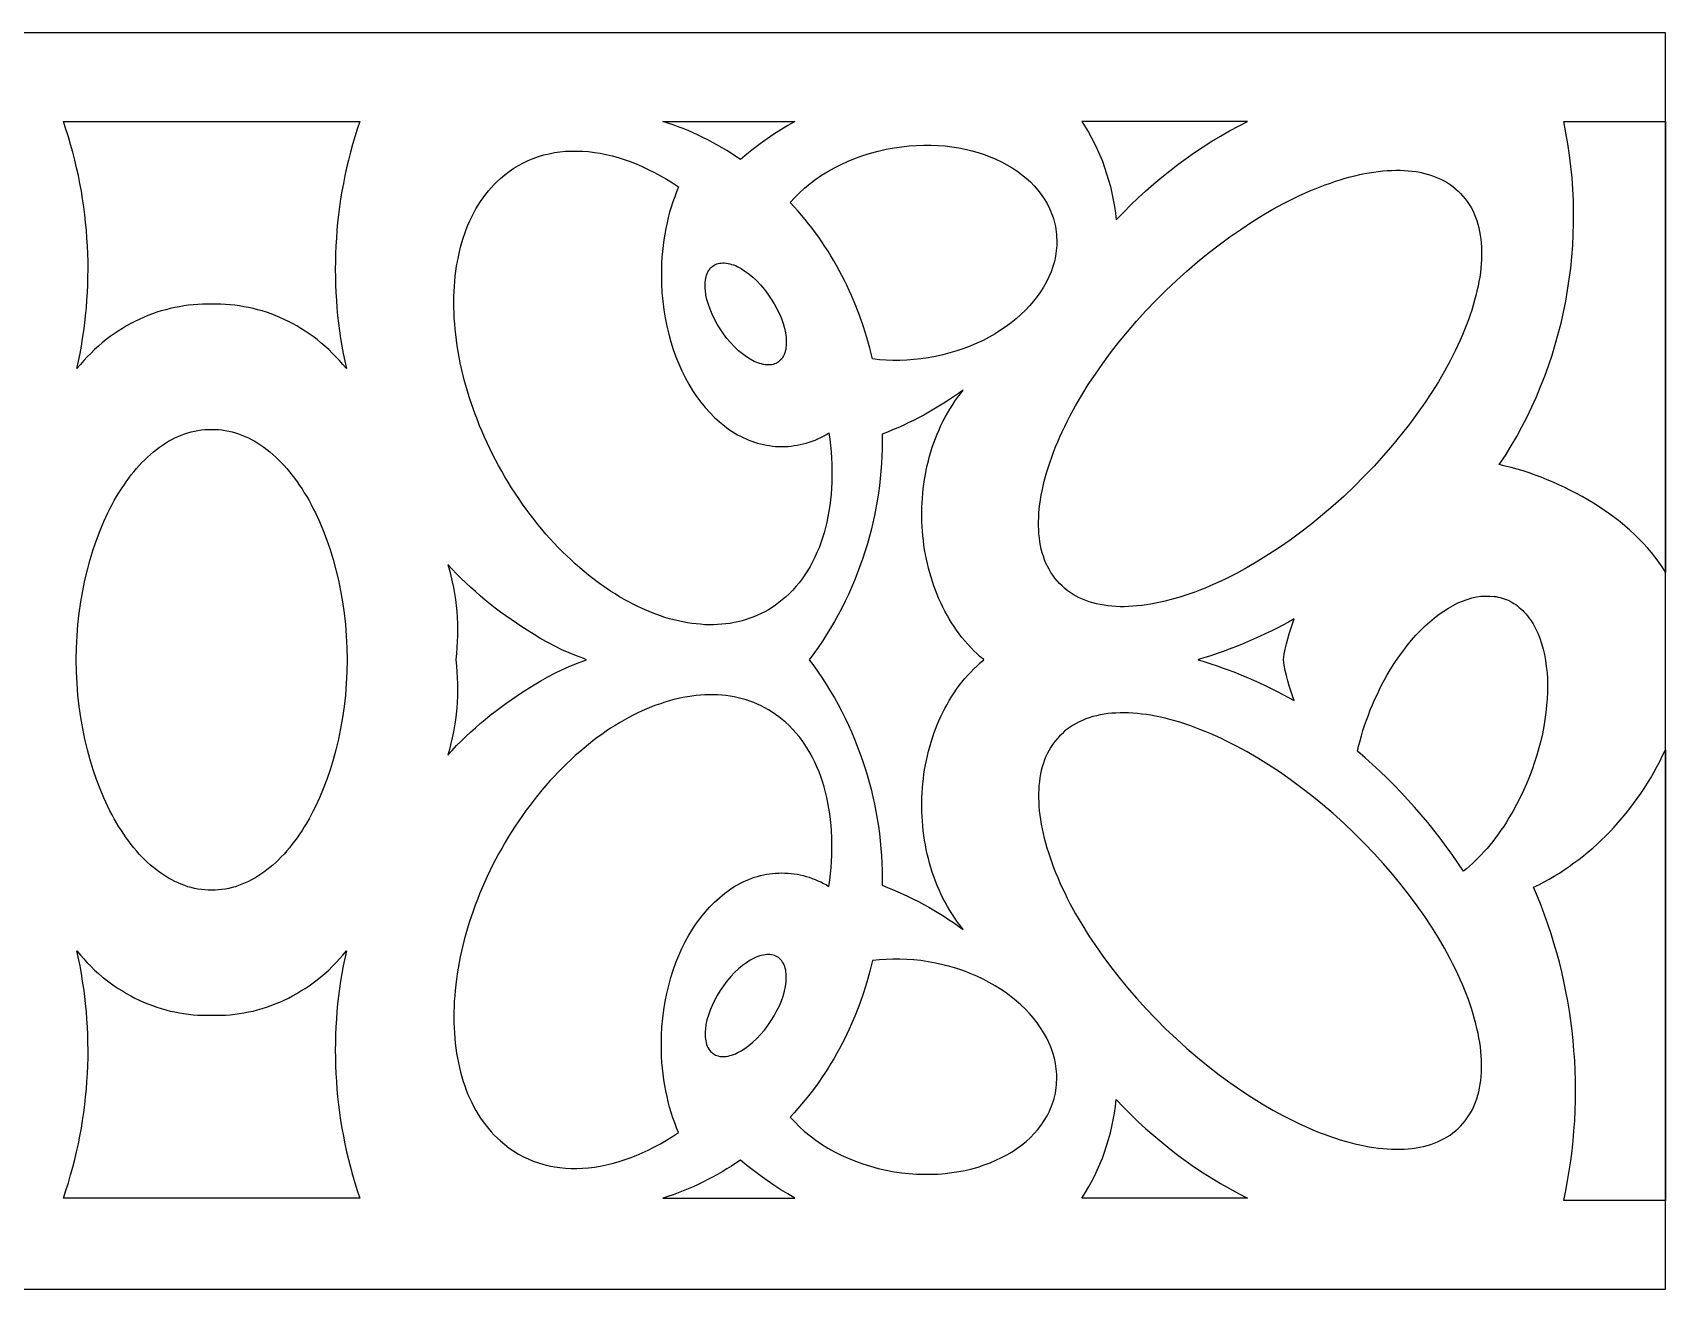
# Model space of a CAD drawing. Extents: x -243 to 242, y -53 to 52.
# Drawn here: x 106.3 to 242.5, y -52.8 to 52.1 of the extents above; entities that cross this region are included whole.
import ezdxf

# ---------------------------------------------------------------- set-up
doc = ezdxf.new("R2010")
doc.units = 0
doc.header["$MEASUREMENT"] = 0
doc.layers.get('0').update_dxf_attribs({"linetype": 'CONTINUOUS'})
doc.layers.add('LAYER_1', color=18, linetype='CONTINUOUS')

msp = doc.modelspace()

# ---------------------------------------------------------------- linework, layer by layer
msp.add_lwpolyline([(-242.5, -52.75), (242.5, -52.75), (242.5, 52.05), (-242.61, 52.05)], close=True)
at = {"layer": 'LAYER_1'}
for points in [[(121.25, 29.41), (120.87, 29.41), (120.48, 29.4), (120.09, 29.39), (119.71, 29.36), (119.33, 29.32), (118.94, 29.27), (118.56, 29.2), (118.18, 29.13), (117.8, 29.05), (117.42, 28.95), (117.05, 28.84), (116.68, 28.73), (116.31, 28.6), (115.94, 28.46), (115.57, 28.31), (115.21, 28.14), (114.85, 27.97), (114.5, 27.79), (114.15, 27.59), (113.8, 27.38), (113.45, 27.17), (113.12, 26.94), (112.78, 26.7), (112.45, 26.45), (112.13, 26.19), (111.81, 25.91), (111.49, 25.63), (111.19, 25.33), (110.88, 25.03), (110.59, 24.71), (110.3, 24.38), (110.01, 24.04), (110.15, 24.66), (110.27, 25.29), (110.39, 25.92), (110.49, 26.55), (110.58, 27.18), (110.67, 27.82), (110.74, 28.45), (110.8, 29.09), (110.85, 29.73), (110.89, 30.38), (110.92, 31.02), (110.93, 31.67), (110.94, 32.32), (110.94, 32.96), (110.92, 33.61), (110.89, 34.27), (110.85, 34.92), (110.8, 35.57), (110.74, 36.22), (110.67, 36.87), (110.59, 37.52), (110.49, 38.18), (110.38, 38.83), (110.26, 39.48), (110.13, 40.13), (109.99, 40.78), (109.84, 41.43), (109.67, 42.08), (109.49, 42.72), (109.3, 43.37), (109.1, 44.01), (108.88, 44.65), (108.88, 44.65), (121.25, 44.65), (133.62, 44.65), (133.62, 44.65), (133.4, 44.01), (133.2, 43.37), (133.01, 42.72), (132.83, 42.08), (132.66, 41.43), (132.51, 40.78), (132.37, 40.13), (132.24, 39.48), (132.12, 38.83), (132.01, 38.18), (131.91, 37.52), (131.83, 36.87), (131.76, 36.22), (131.7, 35.57), (131.65, 34.92), (131.61, 34.27), (131.58, 33.61), (131.57, 32.96), (131.56, 32.32), (131.57, 31.67), (131.58, 31.02), (131.61, 30.38), (131.65, 29.73), (131.7, 29.09), (131.76, 28.45), (131.83, 27.82), (131.92, 27.18), (132.01, 26.55), (132.11, 25.92), (132.23, 25.29), (132.35, 24.66), (132.49, 24.04), (132.2, 24.38), (131.91, 24.71), (131.62, 25.03), (131.31, 25.33), (131.01, 25.63), (130.69, 25.91), (130.37, 26.19), (130.05, 26.45), (129.72, 26.7), (129.39, 26.94), (129.05, 27.17), (128.7, 27.38), (128.36, 27.59), (128, 27.79), (127.65, 27.97), (127.29, 28.14), (126.93, 28.31), (126.56, 28.46), (126.2, 28.6), (125.82, 28.73), (125.45, 28.84), (125.08, 28.95), (124.7, 29.05), (124.32, 29.13), (123.94, 29.2), (123.56, 29.27), (123.17, 29.32), (122.79, 29.36), (122.41, 29.39), (122.02, 29.4), (121.64, 29.41)], [(158.89, 44.65), (169.9, 44.65), (169.31, 44.31), (168.72, 43.95), (168.15, 43.58), (167.58, 43.19), (167.01, 42.78), (166.45, 42.36), (165.9, 41.93), (165.36, 41.48), (164.98, 41.73), (164.6, 41.98), (164.21, 42.22), (163.82, 42.46), (163.43, 42.68), (163.03, 42.9), (162.63, 43.11), (162.23, 43.32), (161.82, 43.51), (161.41, 43.7), (161, 43.88), (160.58, 44.05), (160.16, 44.21), (159.74, 44.37), (159.31, 44.51)], [(196.7, 36.43), (197.3, 37.06), (197.92, 37.68), (198.54, 38.28), (199.18, 38.87), (199.83, 39.44), (200.49, 40), (201.16, 40.54), (201.84, 41.06), (202.53, 41.57), (203.24, 42.06), (203.95, 42.54), (204.67, 42.99), (205.4, 43.43), (206.14, 43.86), (206.89, 44.26), (207.64, 44.65), (193.82, 44.65), (194.11, 44.21), (194.38, 43.75), (194.64, 43.29), (194.89, 42.81), (195.12, 42.33), (195.34, 41.83), (195.54, 41.33), (195.73, 40.81), (195.9, 40.29), (196.06, 39.76), (196.21, 39.22), (196.34, 38.67), (196.45, 38.12), (196.55, 37.56), (196.63, 37)], [(228.65, 16.03), (229.16, 16.8), (229.64, 17.59), (230.1, 18.38), (230.54, 19.19), (230.97, 20.01), (231.37, 20.84), (231.75, 21.69), (232.1, 22.54), (232.44, 23.4), (232.75, 24.27), (233.05, 25.15), (233.32, 26.04), (233.57, 26.93), (233.8, 27.83), (234, 28.74), (234.19, 29.65), (234.35, 30.57), (234.49, 31.49), (234.61, 32.42), (234.7, 33.35), (234.77, 34.29), (234.82, 35.23), (234.85, 36.17), (234.85, 37.11), (234.83, 38.05), (234.78, 39), (234.72, 39.94), (234.63, 40.88), (234.51, 41.83), (234.37, 42.77), (234.21, 43.71), (234.02, 44.65), (242.5, 44.65), (242.5, 7.07), (242.24, 7.49), (241.95, 7.9), (241.66, 8.3), (241.34, 8.7), (241.01, 9.09), (240.66, 9.47), (240.3, 9.84), (239.92, 10.21), (239.53, 10.56), (239.13, 10.91), (238.72, 11.25), (238.3, 11.58), (237.86, 11.9), (237.42, 12.21), (236.97, 12.51), (236.51, 12.8), (236.04, 13.09), (235.57, 13.36), (235.09, 13.62), (234.6, 13.87), (234.12, 14.11), (233.62, 14.35), (233.13, 14.57), (232.63, 14.77), (232.13, 14.97), (231.63, 15.16), (231.13, 15.33), (230.63, 15.5), (230.13, 15.65), (229.64, 15.79), (229.14, 15.91)], [(176.38, 24.84), (176.16, 25.74), (175.91, 26.64), (175.63, 27.53), (175.32, 28.41), (174.99, 29.28), (174.62, 30.13), (174.43, 30.56), (174.23, 30.98), (174.03, 31.39), (173.82, 31.81), (173.6, 32.22), (173.37, 32.63), (173.14, 33.03), (172.9, 33.43), (172.66, 33.82), (172.4, 34.22), (172.14, 34.6), (171.88, 34.99), (171.61, 35.37), (171.33, 35.74), (171.04, 36.11), (170.75, 36.47), (170.45, 36.84), (170.14, 37.19), (169.83, 37.54), (169.51, 37.89), (169.89, 38.3), (170.28, 38.7), (170.71, 39.09), (171.16, 39.46), (171.63, 39.82), (172.13, 40.16), (172.65, 40.48), (173.19, 40.78), (173.75, 41.07), (174.34, 41.33), (174.94, 41.58), (175.55, 41.8), (176.19, 42), (176.84, 42.18), (177.51, 42.33), (178.19, 42.45), (178.81, 42.54), (179.43, 42.61), (180.04, 42.65), (180.65, 42.67), (181.25, 42.67), (181.84, 42.65), (182.42, 42.6), (183, 42.53), (183.56, 42.45), (184.11, 42.34), (184.65, 42.21), (185.18, 42.06), (185.69, 41.89), (186.19, 41.71), (186.67, 41.51), (187.13, 41.28), (187.58, 41.04), (188.01, 40.79), (188.42, 40.52), (188.81, 40.23), (189.19, 39.92), (189.54, 39.61), (189.86, 39.27), (190.17, 38.92), (190.45, 38.56), (190.7, 38.18), (190.93, 37.8), (191.13, 37.39), (191.22, 37.19), (191.31, 36.98), (191.39, 36.77), (191.46, 36.55), (191.52, 36.34), (191.57, 36.12), (191.62, 35.89), (191.66, 35.67), (191.69, 35.44), (191.72, 35.22), (191.73, 34.99), (191.74, 34.76), (191.74, 34.54), (191.74, 34.31), (191.72, 34.09), (191.7, 33.86), (191.63, 33.42), (191.54, 32.98), (191.41, 32.54), (191.26, 32.11), (191.08, 31.68), (190.88, 31.26), (190.64, 30.84), (190.39, 30.44), (190.11, 30.04), (189.8, 29.65), (189.47, 29.27), (189.12, 28.9), (188.75, 28.54), (188.36, 28.19), (187.94, 27.86), (187.51, 27.54), (187.06, 27.23), (186.59, 26.94), (186.1, 26.66), (185.59, 26.39), (185.07, 26.15), (184.53, 25.92), (183.98, 25.71), (183.41, 25.51), (182.83, 25.34), (182.23, 25.19), (181.62, 25.05), (181, 24.94), (180.41, 24.85), (179.81, 24.79), (179.22, 24.74), (178.64, 24.72), (178.07, 24.72), (177.5, 24.74), (176.94, 24.78)], [(172.74, 18.67), (172.81, 18.14), (172.87, 17.61), (172.92, 17.09), (172.95, 16.57), (172.98, 16.06), (172.99, 15.55), (172.99, 15.05), (172.97, 14.55), (172.95, 14.06), (172.92, 13.57), (172.87, 13.09), (172.81, 12.61), (172.74, 12.15), (172.65, 11.69), (172.56, 11.23), (172.45, 10.79), (172.33, 10.35), (172.2, 9.92), (172.06, 9.5), (171.91, 9.09), (171.74, 8.69), (171.56, 8.3), (171.37, 7.91), (171.17, 7.54), (170.95, 7.18), (170.73, 6.83), (170.49, 6.49), (170.24, 6.16), (169.97, 5.85), (169.7, 5.54), (169.41, 5.25), (169.11, 4.97), (168.84, 4.74), (168.56, 4.52), (168.28, 4.31), (167.99, 4.12), (167.7, 3.93), (167.4, 3.76), (167.09, 3.61), (166.78, 3.46), (166.47, 3.33), (166.15, 3.21), (165.83, 3.1), (165.5, 3.01), (165.17, 2.92), (164.83, 2.85), (164.49, 2.79), (164.15, 2.75), (163.8, 2.71), (163.45, 2.69), (163.1, 2.67), (162.74, 2.67), (162.38, 2.68), (162.02, 2.71), (161.66, 2.74), (161.29, 2.79), (160.93, 2.84), (160.56, 2.91), (160.18, 2.99), (159.81, 3.08), (159.44, 3.18), (159.06, 3.29), (158.69, 3.42), (158.31, 3.55), (157.93, 3.7), (157.55, 3.85), (157.17, 4.02), (156.8, 4.19), (156.42, 4.38), (156.04, 4.58), (155.66, 4.79), (155.28, 5.01), (154.91, 5.24), (154.53, 5.47), (154.16, 5.72), (153.79, 5.98), (153.41, 6.25), (153.04, 6.53), (152.68, 6.82), (152.31, 7.12), (151.95, 7.43), (151.58, 7.75), (151.23, 8.08), (150.87, 8.41), (150.52, 8.76), (150.16, 9.12), (149.82, 9.48), (149.47, 9.86), (149.13, 10.24), (148.8, 10.64), (148.46, 11.04), (148.14, 11.45), (147.81, 11.87), (147.49, 12.3), (147.18, 12.74), (146.87, 13.19), (146.56, 13.64), (146.27, 14.1), (145.98, 14.56), (145.7, 15.02), (145.44, 15.49), (145.18, 15.95), (144.92, 16.42), (144.68, 16.89), (144.45, 17.37), (144.22, 17.84), (144, 18.32), (143.8, 18.8), (143.6, 19.27), (143.41, 19.75), (143.22, 20.23), (143.05, 20.71), (142.89, 21.19), (142.73, 21.67), (142.59, 22.15), (142.45, 22.63), (142.32, 23.1), (142.2, 23.58), (142.09, 24.05), (141.99, 24.53), (141.89, 25), (141.81, 25.47), (141.73, 25.94), (141.67, 26.4), (141.61, 26.87), (141.56, 27.33), (141.52, 27.78), (141.49, 28.24), (141.47, 28.69), (141.46, 29.14), (141.45, 29.58), (141.46, 30.02), (141.47, 30.46), (141.5, 30.89), (141.53, 31.32), (141.57, 31.74), (141.62, 32.16), (141.68, 32.57), (141.75, 32.97), (141.83, 33.37), (141.92, 33.77), (142.01, 34.16), (142.12, 34.54), (142.23, 34.92), (142.36, 35.29), (142.49, 35.65), (142.63, 36), (142.78, 36.35), (142.95, 36.69), (143.12, 37.03), (143.29, 37.35), (143.48, 37.67), (143.68, 37.98), (143.89, 38.28), (144.11, 38.57), (144.33, 38.85), (144.57, 39.12), (144.81, 39.39), (145.07, 39.64), (145.33, 39.89), (145.69, 40.19), (146.07, 40.48), (146.45, 40.74), (146.85, 40.98), (147.25, 41.2), (147.66, 41.39), (148.08, 41.57), (148.51, 41.72), (148.95, 41.85), (149.39, 41.96), (149.85, 42.05), (150.3, 42.11), (150.77, 42.16), (151.24, 42.18), (151.71, 42.18), (152.19, 42.16), (152.68, 42.13), (153.17, 42.07), (153.66, 41.99), (154.15, 41.89), (154.65, 41.77), (155.15, 41.63), (155.65, 41.47), (156.16, 41.3), (156.66, 41.1), (157.17, 40.88), (157.67, 40.65), (158.18, 40.39), (158.68, 40.12), (159.19, 39.83), (159.69, 39.52), (160.19, 39.19), (160.02, 38.79), (159.87, 38.37), (159.72, 37.95), (159.58, 37.51), (159.45, 37.07), (159.34, 36.63), (159.23, 36.18), (159.13, 35.72), (159.05, 35.25), (158.97, 34.78), (158.91, 34.3), (158.85, 33.81), (158.81, 33.33), (158.78, 32.83), (158.76, 32.33), (158.76, 31.83), (158.77, 31.1), (158.81, 30.37), (158.87, 29.65), (158.96, 28.95), (159.07, 28.26), (159.21, 27.58), (159.37, 26.91), (159.55, 26.27), (159.75, 25.63), (159.97, 25.02), (160.21, 24.42), (160.47, 23.84), (160.75, 23.28), (161.05, 22.74), (161.37, 22.22), (161.7, 21.72), (162.05, 21.25), (162.41, 20.8), (162.79, 20.37), (163.19, 19.97), (163.6, 19.6), (164.02, 19.26), (164.23, 19.1), (164.45, 18.94), (164.67, 18.79), (164.89, 18.66), (165.12, 18.52), (165.35, 18.4), (165.58, 18.28), (165.82, 18.17), (166.06, 18.07), (166.3, 17.98), (166.54, 17.9), (166.78, 17.82), (167.03, 17.75), (167.28, 17.7), (167.53, 17.65), (167.78, 17.61), (168.03, 17.57), (168.29, 17.55), (168.55, 17.54), (168.81, 17.53), (169.07, 17.54), (169.33, 17.55), (169.59, 17.57), (169.84, 17.61), (170.1, 17.65), (170.35, 17.7), (170.6, 17.76), (170.85, 17.83), (171.09, 17.9), (171.33, 17.99), (171.58, 18.08), (171.81, 18.18), (172.05, 18.29), (172.28, 18.41), (172.52, 18.54)], [(225.42, 38.64), (225.62, 38.42), (225.81, 38.2), (225.98, 37.96), (226.14, 37.72), (226.29, 37.47), (226.43, 37.21), (226.55, 36.94), (226.66, 36.66), (226.77, 36.38), (226.86, 36.08), (226.94, 35.78), (227, 35.48), (227.06, 35.16), (227.11, 34.84), (227.14, 34.51), (227.16, 34.18), (227.17, 33.84), (227.17, 33.49), (227.16, 33.14), (227.14, 32.78), (227.11, 32.42), (227.07, 32.05), (227.02, 31.67), (226.95, 31.29), (226.88, 30.91), (226.79, 30.52), (226.7, 30.12), (226.59, 29.73), (226.48, 29.33), (226.35, 28.92), (226.22, 28.51), (226.07, 28.1), (225.91, 27.68), (225.75, 27.26), (225.57, 26.84), (225.39, 26.42), (225.19, 25.99), (224.99, 25.56), (224.78, 25.13), (224.55, 24.69), (224.08, 23.82), (223.57, 22.94), (223.02, 22.06), (222.43, 21.18), (221.81, 20.29), (221.16, 19.41), (220.47, 18.53), (219.75, 17.65), (219, 16.78), (218.21, 15.91), (217.39, 15.06), (216.54, 14.21), (215.67, 13.38), (214.79, 12.59), (213.9, 11.83), (213.01, 11.1), (212.11, 10.4), (211.21, 9.74), (210.31, 9.11), (209.41, 8.52), (208.51, 7.97), (207.62, 7.45), (206.73, 6.96), (205.85, 6.51), (205.41, 6.3), (204.97, 6.1), (204.54, 5.91), (204.11, 5.73), (203.68, 5.56), (203.25, 5.4), (202.83, 5.25), (202.41, 5.11), (202, 4.97), (201.59, 4.85), (201.18, 4.74), (200.78, 4.64), (200.38, 4.55), (199.98, 4.46), (199.59, 4.39), (199.21, 4.33), (198.83, 4.28), (198.46, 4.24), (198.09, 4.21), (197.72, 4.19), (197.37, 4.18), (197.02, 4.18), (196.67, 4.2), (196.33, 4.22), (196, 4.25), (195.68, 4.3), (195.36, 4.36), (195.05, 4.42), (194.75, 4.5), (194.45, 4.59), (194.17, 4.69), (193.89, 4.81), (193.62, 4.93), (193.35, 5.07), (193.1, 5.21), (192.86, 5.37), (192.62, 5.54), (192.39, 5.72), (192.18, 5.92), (191.97, 6.12), (191.77, 6.34), (191.59, 6.57), (191.41, 6.8), (191.25, 7.04), (191.1, 7.3), (190.97, 7.56), (190.84, 7.82), (190.73, 8.1), (190.62, 8.39), (190.53, 8.68), (190.45, 8.98), (190.39, 9.28), (190.33, 9.6), (190.29, 9.92), (190.25, 10.25), (190.23, 10.58), (190.22, 10.92), (190.22, 11.27), (190.23, 11.62), (190.25, 11.98), (190.28, 12.35), (190.32, 12.72), (190.38, 13.09), (190.44, 13.47), (190.51, 13.85), (190.6, 14.24), (190.69, 14.64), (190.8, 15.03), (190.91, 15.44), (191.04, 15.84), (191.18, 16.25), (191.32, 16.66), (191.48, 17.08), (191.64, 17.5), (191.82, 17.92), (192, 18.35), (192.2, 18.77), (192.4, 19.2), (192.62, 19.63), (192.84, 20.07), (193.31, 20.94), (193.83, 21.82), (194.37, 22.7), (194.96, 23.58), (195.58, 24.47), (196.23, 25.35), (196.92, 26.23), (197.64, 27.11), (198.39, 27.98), (199.18, 28.85), (200, 29.71), (200.85, 30.55), (201.72, 31.38), (202.6, 32.17), (203.49, 32.94), (204.38, 33.66), (205.28, 34.36), (206.18, 35.02), (207.08, 35.65), (207.98, 36.24), (208.88, 36.8), (209.77, 37.32), (210.66, 37.8), (211.54, 38.25), (211.98, 38.46), (212.42, 38.66), (212.85, 38.85), (213.28, 39.03), (213.71, 39.2), (214.14, 39.36), (214.56, 39.51), (214.98, 39.66), (215.39, 39.79), (215.8, 39.91), (216.21, 40.02), (216.61, 40.12), (217.01, 40.22), (217.41, 40.3), (217.8, 40.37), (218.18, 40.43), (218.56, 40.48), (218.93, 40.52), (219.3, 40.55), (219.67, 40.57), (220.02, 40.58), (220.37, 40.58), (220.72, 40.57), (221.06, 40.54), (221.39, 40.51), (221.71, 40.46), (222.03, 40.41), (222.34, 40.34), (222.64, 40.26), (222.94, 40.17), (223.22, 40.07), (223.5, 39.95), (223.77, 39.83), (224.04, 39.7), (224.29, 39.55), (224.54, 39.39), (224.77, 39.22), (225, 39.04), (225.22, 38.84)], [(162.79, 32.33), (162.87, 32.43), (162.96, 32.52), (163.06, 32.59), (163.16, 32.66), (163.27, 32.72), (163.39, 32.77), (163.51, 32.8), (163.63, 32.83), (163.76, 32.84), (163.89, 32.85), (164.03, 32.85), (164.17, 32.83), (164.32, 32.81), (164.47, 32.77), (164.62, 32.73), (164.77, 32.68), (164.93, 32.62), (165.09, 32.55), (165.41, 32.38), (165.73, 32.17), (166.06, 31.93), (166.39, 31.66), (166.72, 31.35), (167.04, 31.01), (167.35, 30.64), (167.65, 30.25), (167.93, 29.84), (168.18, 29.44), (168.4, 29.02), (168.6, 28.61), (168.77, 28.2), (168.91, 27.8), (169.02, 27.4), (169.1, 27.01), (169.16, 26.64), (169.17, 26.46), (169.18, 26.29), (169.18, 26.12), (169.17, 25.95), (169.15, 25.79), (169.13, 25.64), (169.09, 25.49), (169.05, 25.35), (169, 25.22), (168.94, 25.09), (168.87, 24.97), (168.8, 24.86), (168.71, 24.76), (168.62, 24.67), (168.52, 24.59), (168.42, 24.53), (168.31, 24.47), (168.2, 24.42), (168.08, 24.39), (167.95, 24.36), (167.82, 24.34), (167.69, 24.34), (167.55, 24.34), (167.41, 24.36), (167.27, 24.38), (167.12, 24.42), (166.97, 24.46), (166.81, 24.51), (166.66, 24.57), (166.5, 24.64), (166.18, 24.81), (165.85, 25.02), (165.52, 25.26), (165.19, 25.53), (164.87, 25.84), (164.55, 26.18), (164.23, 26.55), (163.93, 26.94), (163.66, 27.35), (163.41, 27.75), (163.18, 28.16), (162.99, 28.58), (162.82, 28.99), (162.68, 29.39), (162.56, 29.79), (162.48, 30.17), (162.43, 30.55), (162.41, 30.73), (162.41, 30.9), (162.41, 31.07), (162.42, 31.24), (162.43, 31.4), (162.46, 31.55), (162.49, 31.7), (162.53, 31.84), (162.58, 31.97), (162.64, 32.1), (162.71, 32.22)], [(185.63, -0.24), (185.65, -0.23), (185.36, 0.01), (185.09, 0.26), (184.82, 0.51), (184.56, 0.78), (184.31, 1.05), (184.07, 1.33), (183.83, 1.62), (183.61, 1.91), (183.39, 2.22), (183.17, 2.52), (182.97, 2.84), (182.77, 3.16), (182.59, 3.48), (182.4, 3.82), (182.23, 4.15), (182.07, 4.49), (181.91, 4.84), (181.76, 5.19), (181.62, 5.55), (181.49, 5.91), (181.37, 6.27), (181.25, 6.64), (181.14, 7.01), (181.04, 7.39), (180.95, 7.77), (180.87, 8.15), (180.79, 8.53), (180.72, 8.91), (180.66, 9.3), (180.61, 9.69), (180.57, 10.08), (180.54, 10.47), (180.51, 10.87), (180.49, 11.26), (180.48, 11.65), (180.48, 12.05), (180.49, 12.44), (180.51, 12.84), (180.53, 13.23), (180.56, 13.62), (180.6, 14.02), (180.65, 14.41), (180.71, 14.8), (180.78, 15.19), (180.86, 15.57), (180.94, 15.96), (181.03, 16.34), (181.13, 16.72), (181.24, 17.09), (181.36, 17.47), (181.49, 17.84), (181.62, 18.21), (181.77, 18.57), (181.92, 18.93), (182.08, 19.28), (182.25, 19.63), (182.43, 19.98), (182.62, 20.32), (182.82, 20.66), (183.03, 20.99), (183.24, 21.31), (183.46, 21.63), (183.7, 21.94), (183.94, 22.25), (183.54, 21.96), (183.13, 21.68), (182.72, 21.41), (182.31, 21.14), (181.89, 20.89), (181.48, 20.64), (181.06, 20.4), (180.64, 20.16), (180.21, 19.93), (179.78, 19.72), (179.35, 19.5), (178.92, 19.3), (178.49, 19.1), (178.05, 18.92), (177.61, 18.74), (177.17, 18.56), (177.18, 17.95), (177.17, 17.34), (177.15, 16.72), (177.12, 16.11), (177.07, 15.49), (177.02, 14.87), (176.94, 14.25), (176.86, 13.64), (176.76, 13.02), (176.65, 12.4), (176.53, 11.79), (176.4, 11.18), (176.25, 10.57), (176.09, 9.96), (175.92, 9.35), (175.73, 8.75), (175.53, 8.15), (175.32, 7.55), (175.1, 6.96), (174.87, 6.37), (174.62, 5.78), (174.36, 5.2), (174.09, 4.63), (173.8, 4.06), (173.51, 3.5), (173.2, 2.94), (172.88, 2.39), (172.54, 1.85), (172.2, 1.31), (171.84, 0.79), (171.47, 0.27), (171.09, -0.24), (171.47, -0.76), (171.84, -1.28), (172.2, -1.8), (172.54, -2.34), (172.88, -2.88), (173.2, -3.43), (173.51, -3.99), (173.8, -4.55), (174.09, -5.12), (174.36, -5.69), (174.62, -6.27), (174.87, -6.86), (175.1, -7.45), (175.32, -8.04), (175.53, -8.64), (175.73, -9.24), (175.92, -9.84), (176.09, -10.45), (176.25, -11.05), (176.4, -11.67), (176.53, -12.28), (176.65, -12.89), (176.76, -13.51), (176.86, -14.13), (176.94, -14.74), (177.02, -15.36), (177.07, -15.98), (177.12, -16.6), (177.15, -17.21), (177.17, -17.83), (177.18, -18.44), (177.17, -19.05), (177.61, -19.23), (178.05, -19.41), (178.49, -19.59), (178.92, -19.79), (179.35, -19.99), (179.78, -20.2), (180.21, -20.42), (180.64, -20.65), (181.06, -20.89), (181.48, -21.13), (181.89, -21.38), (182.31, -21.63), (182.72, -21.9), (183.13, -22.17), (183.54, -22.45), (183.94, -22.74), (183.7, -22.43), (183.46, -22.12), (183.24, -21.8), (183.03, -21.48), (182.82, -21.15), (182.62, -20.81), (182.43, -20.47), (182.25, -20.12), (182.08, -19.77), (181.92, -19.42), (181.77, -19.06), (181.62, -18.7), (181.49, -18.33), (181.36, -17.96), (181.24, -17.58), (181.13, -17.21), (181.03, -16.83), (180.94, -16.45), (180.86, -16.06), (180.78, -15.67), (180.71, -15.29), (180.65, -14.9), (180.6, -14.51), (180.56, -14.11), (180.53, -13.72), (180.51, -13.33), (180.49, -12.93), (180.48, -12.54), (180.48, -12.14), (180.49, -11.75), (180.51, -11.35), (180.54, -10.96), (180.57, -10.57), (180.61, -10.18), (180.66, -9.79), (180.72, -9.4), (180.79, -9.02), (180.87, -8.64), (180.95, -8.26), (181.04, -7.88), (181.14, -7.5), (181.25, -7.13), (181.37, -6.76), (181.49, -6.4), (181.62, -6.04), (181.76, -5.68), (181.91, -5.33), (182.07, -4.98), (182.23, -4.64), (182.4, -4.31), (182.59, -3.97), (182.77, -3.65), (182.97, -3.33), (183.17, -3.01), (183.39, -2.7), (183.61, -2.4), (183.83, -2.11), (184.07, -1.82), (184.31, -1.54), (184.56, -1.27), (184.82, -1), (185.09, -0.75), (185.36, -0.5), (185.65, -0.26)], [(121.25, -19.46), (120.96, -19.46), (120.67, -19.44), (120.39, -19.41), (120.11, -19.37), (119.83, -19.31), (119.55, -19.24), (119.27, -19.17), (119, -19.08), (118.72, -18.97), (118.45, -18.86), (118.19, -18.74), (117.92, -18.6), (117.66, -18.46), (117.4, -18.3), (117.15, -18.14), (116.89, -17.96), (116.64, -17.77), (116.4, -17.58), (116.15, -17.37), (115.91, -17.15), (115.68, -16.93), (115.44, -16.69), (115.21, -16.45), (114.99, -16.19), (114.77, -15.93), (114.55, -15.66), (114.33, -15.38), (114.12, -15.09), (113.92, -14.79), (113.72, -14.49), (113.52, -14.17), (113.32, -13.85), (113.13, -13.52), (112.95, -13.19), (112.77, -12.84), (112.6, -12.49), (112.26, -11.76), (111.94, -11.01), (111.65, -10.23), (111.37, -9.43), (111.12, -8.6), (110.89, -7.75), (110.68, -6.88), (110.5, -5.98), (110.34, -5.07), (110.21, -4.14), (110.1, -3.19), (110.02, -2.23), (109.97, -1.25), (109.95, -0.26), (109.95, -0.24), (109.95, -0.23), (109.97, 0.76), (110.02, 1.74), (110.1, 2.7), (110.21, 3.65), (110.34, 4.58), (110.5, 5.49), (110.68, 6.39), (110.89, 7.26), (111.12, 8.11), (111.37, 8.94), (111.65, 9.74), (111.94, 10.52), (112.26, 11.28), (112.6, 12), (112.77, 12.35), (112.95, 12.7), (113.13, 13.03), (113.32, 13.36), (113.52, 13.68), (113.72, 14), (113.92, 14.3), (114.12, 14.6), (114.33, 14.89), (114.55, 15.17), (114.77, 15.44), (114.99, 15.7), (115.21, 15.96), (115.44, 16.2), (115.68, 16.44), (115.91, 16.66), (116.15, 16.88), (116.4, 17.09), (116.64, 17.28), (116.89, 17.47), (117.15, 17.65), (117.4, 17.81), (117.66, 17.97), (117.92, 18.11), (118.19, 18.25), (118.45, 18.37), (118.72, 18.48), (119, 18.59), (119.27, 18.68), (119.55, 18.75), (119.83, 18.82), (120.11, 18.88), (120.39, 18.92), (120.67, 18.95), (120.96, 18.97), (121.25, 18.97), (121.54, 18.97), (121.83, 18.95), (122.11, 18.92), (122.39, 18.88), (122.67, 18.82), (122.95, 18.75), (123.23, 18.68), (123.5, 18.59), (123.78, 18.48), (124.05, 18.37), (124.31, 18.25), (124.58, 18.11), (124.84, 17.97), (125.1, 17.81), (125.35, 17.65), (125.61, 17.47), (125.86, 17.28), (126.1, 17.09), (126.35, 16.88), (126.59, 16.66), (126.82, 16.44), (127.06, 16.2), (127.29, 15.96), (127.51, 15.7), (127.73, 15.44), (127.95, 15.17), (128.17, 14.89), (128.38, 14.6), (128.58, 14.3), (128.79, 14), (128.98, 13.68), (129.18, 13.36), (129.37, 13.03), (129.55, 12.7), (129.73, 12.35), (129.91, 12), (130.24, 11.28), (130.56, 10.52), (130.85, 9.74), (131.13, 8.94), (131.38, 8.11), (131.61, 7.26), (131.82, 6.39), (132, 5.49), (132.16, 4.58), (132.29, 3.65), (132.4, 2.7), (132.48, 1.74), (132.53, 0.76), (132.55, -0.23), (132.55, -0.24), (132.55, -0.26), (132.53, -1.25), (132.48, -2.23), (132.4, -3.19), (132.29, -4.14), (132.16, -5.07), (132, -5.98), (131.82, -6.88), (131.61, -7.75), (131.38, -8.6), (131.13, -9.43), (130.85, -10.23), (130.56, -11.01), (130.24, -11.76), (129.91, -12.49), (129.73, -12.84), (129.55, -13.19), (129.37, -13.52), (129.18, -13.85), (128.98, -14.17), (128.79, -14.49), (128.58, -14.79), (128.38, -15.09), (128.17, -15.38), (127.95, -15.66), (127.73, -15.93), (127.51, -16.19), (127.29, -16.45), (127.06, -16.69), (126.82, -16.93), (126.59, -17.15), (126.35, -17.37), (126.1, -17.58), (125.86, -17.77), (125.61, -17.96), (125.35, -18.14), (125.1, -18.3), (124.84, -18.46), (124.58, -18.6), (124.31, -18.74), (124.05, -18.86), (123.78, -18.97), (123.5, -19.08), (123.23, -19.17), (122.95, -19.24), (122.67, -19.31), (122.39, -19.37), (122.11, -19.41), (121.83, -19.44), (121.54, -19.46)], [(152.51, -0.24), (152.28, -0.15), (151.67, 0.08), (151.07, 0.33), (150.47, 0.59), (149.88, 0.88), (149.29, 1.19), (148.71, 1.51), (148.14, 1.85), (147.58, 2.21), (147.12, 2.5), (146.67, 2.8), (146.22, 3.1), (145.78, 3.42), (145.34, 3.73), (144.91, 4.06), (144.48, 4.39), (144.07, 4.73), (143.65, 5.08), (143.25, 5.44), (142.85, 5.8), (142.45, 6.17), (142.07, 6.54), (141.68, 6.92), (141.31, 7.31), (140.94, 7.7), (141.08, 7.23), (141.21, 6.74), (141.32, 6.26), (141.42, 5.77), (141.51, 5.27), (141.58, 4.78), (141.64, 4.28), (141.69, 3.78), (141.73, 3.28), (141.75, 2.78), (141.76, 2.27), (141.75, 1.77), (141.74, 1.27), (141.71, 0.77), (141.66, 0.27), (141.61, -0.23), (141.61, -0.24), (141.61, -0.26), (141.66, -0.76), (141.71, -1.26), (141.74, -1.76), (141.75, -2.26), (141.76, -2.76), (141.75, -3.27), (141.73, -3.77), (141.69, -4.27), (141.64, -4.77), (141.58, -5.27), (141.51, -5.76), (141.42, -6.26), (141.32, -6.75), (141.21, -7.23), (141.08, -7.72), (140.94, -8.19), (141.31, -7.8), (141.68, -7.41), (142.07, -7.03), (142.45, -6.66), (142.85, -6.29), (143.25, -5.93), (143.65, -5.57), (144.07, -5.22), (144.48, -4.88), (144.91, -4.55), (145.34, -4.22), (145.78, -3.9), (146.22, -3.59), (146.67, -3.29), (147.12, -2.99), (147.58, -2.7), (148.14, -2.34), (148.71, -2), (149.29, -1.67), (149.88, -1.37), (150.47, -1.08), (151.07, -0.82), (151.67, -0.57), (152.28, -0.34), (152.39, -0.3)], [(225.66, -17.88), (225.19, -17.18), (224.71, -16.49), (224.22, -15.81), (223.72, -15.13), (223.2, -14.47), (222.68, -13.82), (222.14, -13.18), (221.59, -12.54), (221.03, -11.92), (220.46, -11.31), (219.88, -10.71), (219.29, -10.12), (218.69, -9.54), (218.08, -8.97), (217.46, -8.42), (216.82, -7.87), (216.92, -7.44), (217.04, -7.01), (217.16, -6.58), (217.28, -6.15), (217.42, -5.72), (217.57, -5.29), (217.73, -4.86), (217.89, -4.43), (218.07, -4), (218.25, -3.58), (218.45, -3.16), (218.65, -2.74), (218.86, -2.32), (219.08, -1.91), (219.31, -1.51), (219.55, -1.1), (219.89, -0.56), (220.24, -0.04), (220.6, 0.45), (220.96, 0.93), (221.33, 1.38), (221.7, 1.8), (222.08, 2.2), (222.47, 2.58), (222.86, 2.93), (223.24, 3.25), (223.64, 3.55), (224.03, 3.82), (224.42, 4.07), (224.81, 4.29), (225.2, 4.49), (225.59, 4.65), (225.98, 4.79), (226.36, 4.91), (226.74, 4.99), (227.12, 5.05), (227.49, 5.07), (227.85, 5.07), (228.21, 5.04), (228.39, 5.02), (228.56, 4.98), (228.73, 4.94), (228.9, 4.9), (229.07, 4.84), (229.23, 4.78), (229.4, 4.71), (229.56, 4.63), (229.71, 4.54), (229.87, 4.45), (230.02, 4.35), (230.17, 4.24), (230.31, 4.12), (230.46, 4), (230.6, 3.87), (230.73, 3.73), (230.87, 3.58), (231, 3.42), (231.12, 3.26), (231.24, 3.09), (231.47, 2.74), (231.68, 2.36), (231.86, 1.96), (232.03, 1.55), (232.18, 1.11), (232.31, 0.65), (232.41, 0.18), (232.5, -0.31), (232.57, -0.81), (232.63, -1.32), (232.66, -1.85), (232.67, -2.39), (232.66, -2.94), (232.64, -3.5), (232.6, -4.07), (232.54, -4.65), (232.46, -5.23), (232.36, -5.82), (232.24, -6.41), (232.11, -7), (231.95, -7.6), (231.78, -8.2), (231.59, -8.79), (231.39, -9.39), (231.16, -9.99), (230.92, -10.58), (230.66, -11.16), (230.39, -11.74), (230.09, -12.32), (229.78, -12.89), (229.45, -13.44), (229.24, -13.79), (229.02, -14.14), (228.79, -14.47), (228.56, -14.79), (228.33, -15.1), (228.1, -15.4), (227.86, -15.7), (227.63, -15.98), (227.39, -16.25), (227.14, -16.52), (226.9, -16.77), (226.65, -17.01), (226.41, -17.24), (226.16, -17.47), (225.91, -17.68)], [(210.64, -0.24), (210.64, -0.23), (210.71, 0.21), (210.8, 0.64), (210.9, 1.07), (211.01, 1.5), (211.13, 1.92), (211.26, 2.34), (211.4, 2.76), (211.55, 3.16), (211.07, 2.9), (210.59, 2.64), (210.11, 2.39), (209.62, 2.15), (209.13, 1.91), (208.64, 1.68), (208.14, 1.46), (207.64, 1.24), (207.14, 1.03), (206.64, 0.83), (206.13, 0.63), (205.62, 0.45), (205.11, 0.27), (204.59, 0.09), (204.08, -0.07), (203.56, -0.23), (203.53, -0.24), (203.56, -0.26), (204.08, -0.42), (204.59, -0.58), (205.11, -0.76), (205.62, -0.94), (206.13, -1.12), (206.64, -1.32), (207.14, -1.52), (207.64, -1.73), (208.14, -1.95), (208.64, -2.17), (209.13, -2.4), (209.62, -2.64), (210.11, -2.88), (210.59, -3.13), (211.07, -3.39), (211.55, -3.65), (211.4, -3.25), (211.26, -2.83), (211.13, -2.41), (211.01, -1.99), (210.9, -1.56), (210.8, -1.13), (210.71, -0.7), (210.64, -0.26)], [(172.74, -19.16), (172.81, -18.63), (172.87, -18.1), (172.92, -17.58), (172.95, -17.06), (172.98, -16.55), (172.99, -16.04), (172.99, -15.54), (172.97, -15.04), (172.95, -14.55), (172.92, -14.06), (172.87, -13.58), (172.81, -13.1), (172.74, -12.64), (172.65, -12.18), (172.56, -11.72), (172.45, -11.28), (172.33, -10.84), (172.2, -10.41), (172.06, -9.99), (171.91, -9.58), (171.74, -9.18), (171.56, -8.79), (171.37, -8.4), (171.17, -8.03), (170.95, -7.67), (170.73, -7.32), (170.49, -6.98), (170.24, -6.65), (169.97, -6.34), (169.7, -6.03), (169.41, -5.74), (169.11, -5.46), (168.84, -5.23), (168.56, -5.01), (168.28, -4.8), (167.99, -4.61), (167.7, -4.42), (167.4, -4.25), (167.09, -4.1), (166.78, -3.95), (166.47, -3.82), (166.15, -3.7), (165.83, -3.59), (165.5, -3.5), (165.17, -3.41), (164.83, -3.34), (164.49, -3.28), (164.15, -3.24), (163.8, -3.2), (163.45, -3.18), (163.1, -3.16), (162.74, -3.16), (162.38, -3.17), (162.02, -3.2), (161.66, -3.23), (161.29, -3.28), (160.93, -3.33), (160.56, -3.4), (160.18, -3.48), (159.81, -3.57), (159.44, -3.67), (159.06, -3.78), (158.69, -3.91), (158.31, -4.04), (157.93, -4.18), (157.55, -4.34), (157.17, -4.51), (156.8, -4.68), (156.42, -4.87), (156.04, -5.07), (155.66, -5.28), (155.28, -5.5), (154.91, -5.72), (154.53, -5.96), (154.16, -6.21), (153.79, -6.47), (153.41, -6.74), (153.04, -7.02), (152.68, -7.31), (152.31, -7.61), (151.95, -7.92), (151.58, -8.24), (151.23, -8.56), (150.87, -8.9), (150.52, -9.25), (150.16, -9.61), (149.82, -9.97), (149.47, -10.35), (149.13, -10.73), (148.8, -11.13), (148.46, -11.53), (148.14, -11.94), (147.81, -12.36), (147.49, -12.79), (147.18, -13.23), (146.87, -13.68), (146.56, -14.13), (146.27, -14.59), (145.98, -15.05), (145.7, -15.51), (145.44, -15.98), (145.18, -16.44), (144.92, -16.91), (144.68, -17.38), (144.45, -17.86), (144.22, -18.33), (144, -18.81), (143.8, -19.28), (143.6, -19.76), (143.41, -20.24), (143.22, -20.72), (143.05, -21.2), (142.89, -21.68), (142.73, -22.16), (142.59, -22.64), (142.45, -23.11), (142.32, -23.59), (142.2, -24.07), (142.09, -24.54), (141.99, -25.02), (141.89, -25.49), (141.81, -25.96), (141.73, -26.43), (141.67, -26.89), (141.61, -27.36), (141.56, -27.82), (141.52, -28.27), (141.49, -28.73), (141.47, -29.18), (141.46, -29.63), (141.45, -30.07), (141.46, -30.51), (141.47, -30.95), (141.5, -31.38), (141.53, -31.81), (141.57, -32.23), (141.62, -32.64), (141.68, -33.06), (141.75, -33.46), (141.83, -33.86), (141.92, -34.26), (142.01, -34.65), (142.12, -35.03), (142.23, -35.41), (142.36, -35.78), (142.49, -36.14), (142.63, -36.49), (142.78, -36.84), (142.95, -37.18), (143.12, -37.52), (143.29, -37.84), (143.48, -38.16), (143.68, -38.47), (143.89, -38.77), (144.11, -39.06), (144.33, -39.34), (144.57, -39.61), (144.81, -39.88), (145.07, -40.13), (145.33, -40.37), (145.69, -40.68), (146.07, -40.97), (146.45, -41.23), (146.85, -41.47), (147.25, -41.69), (147.66, -41.88), (148.08, -42.06), (148.51, -42.21), (148.95, -42.34), (149.39, -42.45), (149.85, -42.53), (150.3, -42.6), (150.77, -42.64), (151.24, -42.67), (151.71, -42.67), (152.19, -42.65), (152.68, -42.62), (153.17, -42.56), (153.66, -42.48), (154.15, -42.38), (154.65, -42.26), (155.15, -42.12), (155.65, -41.96), (156.16, -41.79), (156.66, -41.59), (157.17, -41.37), (157.67, -41.14), (158.18, -40.88), (158.68, -40.61), (159.19, -40.32), (159.69, -40.01), (160.19, -39.68), (160.02, -39.28), (159.87, -38.86), (159.72, -38.44), (159.58, -38), (159.45, -37.56), (159.34, -37.12), (159.23, -36.66), (159.13, -36.2), (159.05, -35.74), (158.97, -35.27), (158.91, -34.79), (158.85, -34.3), (158.81, -33.82), (158.78, -33.32), (158.76, -32.82), (158.76, -32.32), (158.77, -31.58), (158.81, -30.86), (158.87, -30.14), (158.96, -29.44), (159.07, -28.75), (159.21, -28.07), (159.37, -27.4), (159.55, -26.75), (159.75, -26.12), (159.97, -25.5), (160.21, -24.91), (160.47, -24.33), (160.75, -23.76), (161.05, -23.22), (161.37, -22.71), (161.7, -22.21), (162.05, -21.74), (162.41, -21.29), (162.79, -20.86), (163.19, -20.46), (163.6, -20.09), (164.02, -19.75), (164.23, -19.59), (164.45, -19.43), (164.67, -19.28), (164.89, -19.14), (165.12, -19.01), (165.35, -18.89), (165.58, -18.77), (165.82, -18.66), (166.06, -18.56), (166.3, -18.47), (166.54, -18.39), (166.78, -18.31), (167.03, -18.24), (167.28, -18.19), (167.53, -18.14), (167.78, -18.09), (168.03, -18.06), (168.29, -18.04), (168.55, -18.03), (168.81, -18.02), (169.07, -18.03), (169.33, -18.04), (169.59, -18.06), (169.84, -18.1), (170.1, -18.14), (170.35, -18.19), (170.6, -18.25), (170.85, -18.32), (171.09, -18.39), (171.33, -18.48), (171.58, -18.57), (171.81, -18.67), (172.05, -18.78), (172.28, -18.9), (172.52, -19.03)], [(225.42, -39.13), (225.62, -38.91), (225.81, -38.69), (225.98, -38.45), (226.14, -38.21), (226.29, -37.96), (226.43, -37.7), (226.55, -37.43), (226.66, -37.15), (226.77, -36.87), (226.86, -36.57), (226.94, -36.27), (227, -35.97), (227.06, -35.65), (227.11, -35.33), (227.14, -35), (227.16, -34.67), (227.17, -34.33), (227.17, -33.98), (227.16, -33.63), (227.14, -33.27), (227.11, -32.91), (227.07, -32.54), (227.02, -32.16), (226.95, -31.78), (226.88, -31.4), (226.79, -31.01), (226.7, -30.61), (226.59, -30.22), (226.48, -29.81), (226.35, -29.41), (226.22, -29), (226.07, -28.59), (225.91, -28.17), (225.75, -27.75), (225.57, -27.33), (225.39, -26.9), (225.19, -26.48), (224.99, -26.05), (224.78, -25.62), (224.55, -25.18), (224.08, -24.31), (223.57, -23.43), (223.02, -22.55), (222.43, -21.67), (221.81, -20.78), (221.16, -19.9), (220.47, -19.02), (219.75, -18.14), (219, -17.27), (218.21, -16.4), (217.39, -15.54), (216.54, -14.7), (215.67, -13.87), (214.79, -13.08), (213.9, -12.32), (213.01, -11.59), (212.11, -10.89), (211.21, -10.23), (210.31, -9.6), (209.41, -9.01), (208.51, -8.46), (207.62, -7.93), (206.73, -7.45), (205.85, -7), (205.41, -6.79), (204.97, -6.59), (204.54, -6.4), (204.11, -6.22), (203.68, -6.05), (203.25, -5.89), (202.83, -5.74), (202.41, -5.6), (202, -5.46), (201.59, -5.34), (201.18, -5.23), (200.78, -5.13), (200.38, -5.03), (199.98, -4.95), (199.59, -4.88), (199.21, -4.82), (198.83, -4.77), (198.46, -4.73), (198.09, -4.7), (197.72, -4.68), (197.37, -4.67), (197.02, -4.67), (196.67, -4.69), (196.33, -4.71), (196, -4.74), (195.68, -4.79), (195.36, -4.85), (195.05, -4.91), (194.75, -4.99), (194.45, -5.08), (194.17, -5.18), (193.89, -5.3), (193.62, -5.42), (193.35, -5.56), (193.1, -5.7), (192.86, -5.86), (192.62, -6.03), (192.39, -6.21), (192.18, -6.41), (191.97, -6.61), (191.77, -6.83), (191.59, -7.05), (191.41, -7.29), (191.25, -7.53), (191.1, -7.78), (190.97, -8.05), (190.84, -8.31), (190.73, -8.59), (190.62, -8.88), (190.53, -9.17), (190.45, -9.47), (190.39, -9.77), (190.33, -10.09), (190.29, -10.41), (190.25, -10.74), (190.23, -11.07), (190.22, -11.41), (190.22, -11.76), (190.23, -12.11), (190.25, -12.47), (190.28, -12.84), (190.32, -13.2), (190.38, -13.58), (190.44, -13.96), (190.51, -14.34), (190.6, -14.73), (190.69, -15.13), (190.8, -15.52), (190.91, -15.93), (191.04, -16.33), (191.18, -16.74), (191.32, -17.15), (191.48, -17.57), (191.64, -17.99), (191.82, -18.41), (192, -18.84), (192.2, -19.26), (192.4, -19.69), (192.62, -20.12), (192.84, -20.56), (193.31, -21.43), (193.83, -22.31), (194.37, -23.19), (194.96, -24.07), (195.58, -24.96), (196.23, -25.84), (196.92, -26.72), (197.64, -27.6), (198.39, -28.47), (199.18, -29.34), (200, -30.2), (200.85, -31.04), (201.72, -31.87), (202.6, -32.66), (203.49, -33.42), (204.38, -34.15), (205.28, -34.85), (206.18, -35.51), (207.08, -36.14), (207.98, -36.73), (208.88, -37.29), (209.77, -37.81), (210.66, -38.29), (211.54, -38.74), (211.98, -38.95), (212.42, -39.15), (212.85, -39.34), (213.28, -39.52), (213.71, -39.69), (214.14, -39.85), (214.56, -40), (214.98, -40.15), (215.39, -40.28), (215.8, -40.4), (216.21, -40.51), (216.61, -40.61), (217.01, -40.71), (217.41, -40.79), (217.8, -40.86), (218.18, -40.92), (218.56, -40.97), (218.93, -41.01), (219.3, -41.04), (219.67, -41.06), (220.02, -41.07), (220.37, -41.07), (220.72, -41.05), (221.06, -41.03), (221.39, -41), (221.71, -40.95), (222.03, -40.89), (222.34, -40.83), (222.64, -40.75), (222.94, -40.66), (223.22, -40.56), (223.5, -40.44), (223.77, -40.32), (224.04, -40.18), (224.29, -40.04), (224.54, -39.88), (224.77, -39.71), (225, -39.53), (225.22, -39.33)], [(242.5, -7.77), (242.5, -45.35), (234.02, -45.35), (234.2, -44.52), (234.35, -43.69), (234.49, -42.86), (234.61, -42.03), (234.72, -41.19), (234.81, -40.36), (234.88, -39.52), (234.94, -38.69), (234.98, -37.85), (235, -37.01), (235.01, -36.18), (235, -35.34), (234.98, -34.51), (234.94, -33.68), (234.88, -32.84), (234.81, -32.01), (234.72, -31.19), (234.62, -30.36), (234.5, -29.54), (234.36, -28.72), (234.21, -27.9), (234.04, -27.09), (233.86, -26.28), (233.66, -25.48), (233.44, -24.68), (233.21, -23.88), (232.97, -23.09), (232.71, -22.31), (232.43, -21.53), (232.14, -20.75), (231.83, -19.99), (231.51, -19.22), (231.95, -19.01), (232.38, -18.78), (232.81, -18.54), (233.24, -18.29), (233.66, -18.03), (234.07, -17.76), (234.48, -17.48), (234.88, -17.19), (235.28, -16.9), (235.67, -16.59), (236.06, -16.27), (236.44, -15.95), (236.81, -15.62), (237.17, -15.27), (237.53, -14.92), (237.89, -14.56), (238.23, -14.2), (238.57, -13.82), (238.9, -13.44), (239.23, -13.05), (239.54, -12.65), (239.85, -12.24), (240.15, -11.82), (240.45, -11.4), (240.73, -10.97), (241.01, -10.53), (241.28, -10.09), (241.54, -9.64), (241.79, -9.18), (242.04, -8.72), (242.27, -8.24)], [(121.25, -45.14), (108.88, -45.14), (108.88, -45.14), (109.1, -44.5), (109.3, -43.86), (109.49, -43.21), (109.67, -42.57), (109.84, -41.92), (109.99, -41.27), (110.13, -40.62), (110.26, -39.97), (110.38, -39.32), (110.49, -38.67), (110.59, -38.01), (110.67, -37.36), (110.74, -36.71), (110.8, -36.06), (110.85, -35.41), (110.89, -34.75), (110.92, -34.1), (110.94, -33.45), (110.94, -32.81), (110.93, -32.16), (110.92, -31.51), (110.89, -30.87), (110.85, -30.22), (110.8, -29.58), (110.74, -28.94), (110.67, -28.3), (110.58, -27.67), (110.49, -27.04), (110.39, -26.41), (110.27, -25.78), (110.15, -25.15), (110.01, -24.53), (110.3, -24.87), (110.59, -25.2), (110.88, -25.52), (111.19, -25.82), (111.49, -26.12), (111.81, -26.4), (112.13, -26.68), (112.45, -26.94), (112.78, -27.19), (113.12, -27.43), (113.45, -27.66), (113.8, -27.87), (114.15, -28.08), (114.5, -28.28), (114.85, -28.46), (115.21, -28.63), (115.57, -28.8), (115.94, -28.95), (116.31, -29.09), (116.68, -29.22), (117.05, -29.33), (117.42, -29.44), (117.8, -29.54), (118.18, -29.62), (118.56, -29.69), (118.94, -29.76), (119.33, -29.81), (119.71, -29.85), (120.09, -29.88), (120.48, -29.89), (120.87, -29.9), (121.25, -29.9), (121.64, -29.9), (122.02, -29.89), (122.41, -29.88), (122.79, -29.85), (123.17, -29.81), (123.56, -29.76), (123.94, -29.69), (124.32, -29.62), (124.7, -29.54), (125.08, -29.44), (125.45, -29.33), (125.82, -29.22), (126.2, -29.09), (126.56, -28.95), (126.93, -28.8), (127.29, -28.63), (127.65, -28.46), (128, -28.28), (128.36, -28.08), (128.7, -27.87), (129.05, -27.66), (129.39, -27.43), (129.72, -27.19), (130.05, -26.94), (130.37, -26.68), (130.69, -26.4), (131.01, -26.12), (131.31, -25.82), (131.62, -25.52), (131.91, -25.2), (132.2, -24.87), (132.49, -24.53), (132.35, -25.15), (132.23, -25.78), (132.11, -26.41), (132.01, -27.04), (131.92, -27.67), (131.83, -28.3), (131.76, -28.94), (131.7, -29.58), (131.65, -30.22), (131.61, -30.87), (131.58, -31.51), (131.57, -32.16), (131.56, -32.81), (131.57, -33.45), (131.58, -34.1), (131.61, -34.75), (131.65, -35.41), (131.7, -36.06), (131.76, -36.71), (131.83, -37.36), (131.91, -38.01), (132.01, -38.67), (132.12, -39.32), (132.24, -39.97), (132.37, -40.62), (132.51, -41.27), (132.66, -41.92), (132.83, -42.57), (133.01, -43.21), (133.2, -43.86), (133.4, -44.5), (133.62, -45.14), (133.62, -45.14)], [(162.79, -32.82), (162.87, -32.92), (162.96, -33.01), (163.06, -33.08), (163.16, -33.15), (163.27, -33.21), (163.39, -33.26), (163.51, -33.29), (163.63, -33.32), (163.76, -33.33), (163.89, -33.34), (164.03, -33.34), (164.17, -33.32), (164.32, -33.3), (164.47, -33.26), (164.62, -33.22), (164.77, -33.17), (164.93, -33.11), (165.09, -33.03), (165.41, -32.87), (165.73, -32.66), (166.06, -32.42), (166.39, -32.15), (166.72, -31.84), (167.04, -31.5), (167.35, -31.13), (167.65, -30.74), (167.93, -30.33), (168.18, -29.93), (168.4, -29.51), (168.6, -29.1), (168.77, -28.69), (168.91, -28.29), (169.02, -27.89), (169.1, -27.5), (169.16, -27.13), (169.17, -26.95), (169.18, -26.78), (169.18, -26.61), (169.17, -26.44), (169.15, -26.28), (169.13, -26.13), (169.09, -25.98), (169.05, -25.84), (169, -25.71), (168.94, -25.58), (168.87, -25.46), (168.8, -25.35), (168.71, -25.25), (168.62, -25.16), (168.52, -25.08), (168.42, -25.02), (168.31, -24.96), (168.2, -24.91), (168.08, -24.88), (167.95, -24.85), (167.82, -24.83), (167.69, -24.83), (167.55, -24.83), (167.41, -24.85), (167.27, -24.87), (167.12, -24.9), (166.97, -24.95), (166.81, -25), (166.66, -25.06), (166.5, -25.13), (166.18, -25.3), (165.85, -25.51), (165.52, -25.75), (165.19, -26.02), (164.87, -26.33), (164.55, -26.67), (164.23, -27.04), (163.93, -27.43), (163.66, -27.83), (163.41, -28.24), (163.18, -28.65), (162.99, -29.07), (162.82, -29.48), (162.68, -29.88), (162.56, -30.28), (162.48, -30.66), (162.43, -31.04), (162.41, -31.22), (162.41, -31.39), (162.41, -31.56), (162.42, -31.73), (162.43, -31.89), (162.46, -32.04), (162.49, -32.19), (162.53, -32.33), (162.58, -32.46), (162.64, -32.59), (162.71, -32.71)], [(176.38, -25.33), (176.16, -26.23), (175.91, -27.13), (175.63, -28.02), (175.32, -28.9), (174.99, -29.77), (174.62, -30.62), (174.43, -31.05), (174.23, -31.47), (174.03, -31.88), (173.82, -32.3), (173.6, -32.71), (173.37, -33.12), (173.14, -33.52), (172.9, -33.92), (172.66, -34.31), (172.4, -34.71), (172.14, -35.09), (171.88, -35.48), (171.61, -35.85), (171.33, -36.23), (171.04, -36.6), (170.75, -36.96), (170.45, -37.32), (170.14, -37.68), (169.83, -38.03), (169.51, -38.38), (169.89, -38.79), (170.28, -39.19), (170.71, -39.58), (171.16, -39.95), (171.63, -40.31), (172.13, -40.65), (172.65, -40.97), (173.19, -41.27), (173.75, -41.56), (174.34, -41.82), (174.94, -42.07), (175.55, -42.29), (176.19, -42.49), (176.84, -42.67), (177.51, -42.82), (178.19, -42.94), (178.81, -43.03), (179.43, -43.1), (180.04, -43.14), (180.65, -43.16), (181.25, -43.16), (181.84, -43.14), (182.42, -43.09), (183, -43.02), (183.56, -42.93), (184.11, -42.83), (184.65, -42.7), (185.18, -42.55), (185.69, -42.38), (186.19, -42.2), (186.67, -41.99), (187.13, -41.77), (187.58, -41.53), (188.01, -41.28), (188.42, -41.01), (188.81, -40.72), (189.19, -40.41), (189.54, -40.09), (189.86, -39.76), (190.17, -39.41), (190.45, -39.05), (190.7, -38.67), (190.93, -38.29), (191.13, -37.88), (191.22, -37.68), (191.31, -37.47), (191.39, -37.26), (191.46, -37.04), (191.52, -36.83), (191.57, -36.61), (191.62, -36.38), (191.66, -36.16), (191.69, -35.93), (191.72, -35.71), (191.73, -35.48), (191.74, -35.25), (191.74, -35.03), (191.74, -34.8), (191.72, -34.58), (191.7, -34.35), (191.63, -33.91), (191.54, -33.47), (191.41, -33.03), (191.26, -32.6), (191.08, -32.17), (190.88, -31.75), (190.64, -31.33), (190.39, -30.93), (190.11, -30.53), (189.8, -30.14), (189.47, -29.76), (189.12, -29.39), (188.75, -29.03), (188.36, -28.68), (187.94, -28.35), (187.51, -28.03), (187.06, -27.72), (186.59, -27.43), (186.1, -27.15), (185.59, -26.88), (185.07, -26.64), (184.53, -26.41), (183.98, -26.2), (183.41, -26), (182.83, -25.83), (182.23, -25.68), (181.62, -25.54), (181, -25.43), (180.41, -25.34), (179.81, -25.28), (179.22, -25.23), (178.64, -25.21), (178.07, -25.21), (177.5, -25.23), (176.94, -25.27)], [(196.7, -36.92), (197.3, -37.55), (197.92, -38.17), (198.54, -38.77), (199.18, -39.36), (199.83, -39.93), (200.49, -40.49), (201.16, -41.03), (201.84, -41.55), (202.53, -42.06), (203.24, -42.55), (203.95, -43.03), (204.67, -43.48), (205.4, -43.92), (206.14, -44.35), (206.89, -44.75), (207.64, -45.14), (193.82, -45.14), (194.11, -44.7), (194.38, -44.24), (194.64, -43.78), (194.89, -43.3), (195.12, -42.82), (195.34, -42.32), (195.54, -41.82), (195.73, -41.3), (195.9, -40.78), (196.06, -40.25), (196.21, -39.71), (196.34, -39.16), (196.45, -38.61), (196.55, -38.05), (196.63, -37.49)], [(158.89, -45.14), (169.9, -45.14), (169.31, -44.8), (168.72, -44.44), (168.15, -44.07), (167.58, -43.68), (167.01, -43.27), (166.45, -42.85), (165.9, -42.42), (165.36, -41.97), (164.98, -42.22), (164.6, -42.47), (164.21, -42.71), (163.82, -42.95), (163.43, -43.17), (163.03, -43.39), (162.63, -43.6), (162.23, -43.81), (161.82, -44), (161.41, -44.19), (161, -44.37), (160.58, -44.54), (160.16, -44.7), (159.74, -44.86), (159.31, -45)]]:
    msp.add_lwpolyline(points, close=True, dxfattribs=at)

doc.saveas('drawing.dxf')
